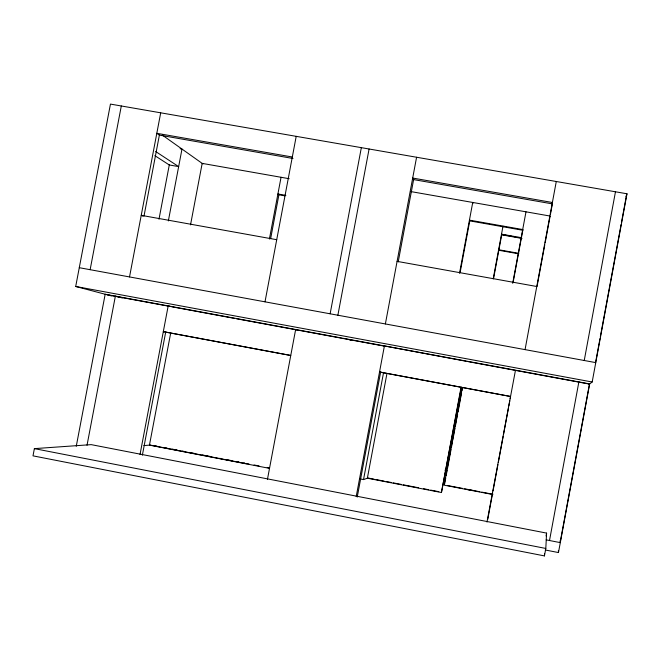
<?xml version="1.0" encoding="UTF-8"?>
<svg xmlns="http://www.w3.org/2000/svg" width="660" height="660" viewBox="0 0 660 660"><rect width="100%" height="100%" fill="white"/><g stroke="black" fill="none" stroke-linecap="round" stroke-linejoin="round"><path stroke-width="0.99" d="M545.812 548.452L546.587 533.098L91.228 444.634L34.378 448.627L33 455.854L544.434 555.91L545.812 548.452L34.378 448.627M544.434 555.91L544.549 553.889M549.508 540.523L578.869 381.925M584.24 360.5L615.466 191.779M560.257 541.802L589.438 384.095L468.08 361.63M545.317 549.994L558.467 552.56L589.669 383.922L105.171 294.245L76.255 446.3M595.666 361.936L599.965 338.704M600.336 336.683L621.085 224.54M621.456 222.519L626.505 195.236M589.05 384.392L592.177 382L627 193.784L110.451 104.09L75.702 286.473L111.457 295.903M459.525 273.224L472.733 202.463L473.038 203.272M460.078 272.753L469.846 220.39M386.958 373.502L367.364 478.219L441.441 492.525L461.043 387.329M461.356 387.412L441.441 492.525M461.703 387.272L446.152 470.745L446.556 470.522M446.746 469.507L447.125 467.486M447.505 465.465L448.445 460.399M448.825 458.378L449.765 453.313M450.145 451.291L451.085 446.226M451.465 444.205L452.405 439.139M452.785 437.118L453.725 432.053M454.105 430.031L455.045 424.966M455.425 422.944L456.365 417.879M456.745 415.858L457.685 410.792M458.065 408.771L460.334 396.619M460.705 394.597L461.084 392.568M492.682 494.505L444.097 485.149L462.289 387.527M444.626 483.904L445.764 477.832M446.135 475.81L447.084 470.753M447.455 468.724L451.044 449.493M451.415 447.472L452.364 442.406M452.735 440.385L455.004 428.241M455.375 426.22L456.324 421.154M456.695 419.133L457.644 414.067M458.015 412.046L460.284 399.902M460.655 397.873L461.604 392.815M461.975 390.794L462.355 388.765M493.21 278.8L502.994 226.232M493.531 278.743L501.823 234.217M512.696 283.313L525.995 211.819M513.323 281.292L522.902 229.771M486.981 522.052L515.443 370.4M487.773 519.304L492.665 492.962M493.045 490.941L497.937 464.599M498.316 462.577L503.209 436.243M503.58 434.214L508.481 407.88M508.852 405.85L509.792 400.785M510.172 398.764L510.543 396.734M525.055 349.618L556.281 181.5M537.083 286.275L544.789 244.777M545.168 242.756L550.06 216.439M550.432 214.409L552.503 203.28M546.059 535.937L546.587 533.098M270.633 238.697L279.007 194.296M265.007 301.826L296.208 136.348M267.457 479.317L295.647 329.497L297.231 330.008M330.132 313.797L361.342 147.65M337.879 315.224L369.088 148.995M385.374 323.953L416.584 157.245M398.203 261.929L413.704 179.124M356.202 496.601L384.409 345.931L466.067 361.259M357.241 497.054L380.721 371.629M359.601 478.83L363.528 479.589L383.592 372.388M87.029 445.261L115.376 296.134L122.356 297.982M129.525 276.928L160.702 112.819M144.012 216.035L159.398 135.019M158.986 219.236L169.348 164.604M168.35 220.927L181.987 149.053L180.114 148.723M140.019 454.517L168.185 305.91L170.536 306.553L107.902 294.962M142.362 455.227L165.743 331.84M190.525 224.87L202.174 163.383L289.179 178.712M170.676 333.077L149.449 445.129L269.288 468.328M269.396 239.068L281.053 177.284M90.139 269.692L121.308 105.98M626.027 196.647L627 193.784M595.477 362.95L595.765 362.62L79.282 267.696M363.528 479.589L368.371 477.865M243.49 463.155L244.629 462.965M143.855 445.582L150.01 445.079M292.314 156.998L156.808 133.304L159.382 135.11L293.007 158.491M411.023 191.614L550.226 216.076M285.863 195.385L277.901 193.974L278.916 194.774L284.988 195.855M521.491 237.707L501.517 234.168L501.707 234.828L522.002 238.433M502.714 234.688L511.698 236.288M513.694 236.643L515.691 236.989M517.688 237.344L519.692 237.699M498.869 249.769L518.842 253.333M499.051 250.313L517.96 253.688M276.721 239.704L141.232 215.325L143.014 216.175M397.089 261.368L536.778 286.506M75.702 286.473L592.177 382M171.55 306.743L234.391 318.376M236.42 318.755L341.344 338.176M342.936 338.473L384.45 346.153M290.763 355.443L163.3 331.65L290.351 355.418M444.914 470.209L446.944 470.596M447.463 485.504L462.602 488.416M464.615 488.804L479.754 491.725M481.767 492.112L492.871 494.249M467.536 489.514L472.915 490.553M369.006 478.195L374.063 479.168M376.084 479.564L384.178 481.123M386.199 481.511L391.256 482.493M393.277 482.881L401.371 484.44M403.392 484.836L418.564 487.765M423.621 488.738L428.678 489.712M430.699 490.108L438.793 491.667M154.968 445.789L156.989 446.185M165.082 447.744L167.104 448.14M172.153 449.113L177.21 450.095M182.267 451.077L184.288 451.465M189.346 452.446L194.403 453.42M202.488 454.987L204.509 455.383M206.53 455.771L211.588 456.753M219.673 458.32L221.694 458.708M226.751 459.69L231.809 460.663M236.866 461.645L238.887 462.033M246.972 463.601L248.993 463.996M254.05 464.97L259.108 465.952M267.193 467.519L269.214 467.907M150.109 445.071L246.65 463.741M546.15 539.863L560.307 542.627L560.183 540.589M349.255 339.636L351.095 340.296M154.844 155.653L169.282 164.959L178.654 166.617L155.669 151.528M162.269 135.052L202.942 163.927M558.385 550.531L558.467 552.56M552.387 202.488L412.69 178.051L413.614 179.594L552.387 203.882L552.387 202.488M522.695 229.54L469.433 220.126L469.755 220.877L522.811 230.257L522.695 229.54M510.32 396.437L379.533 372.017L510.32 396.437"/></g></svg>
